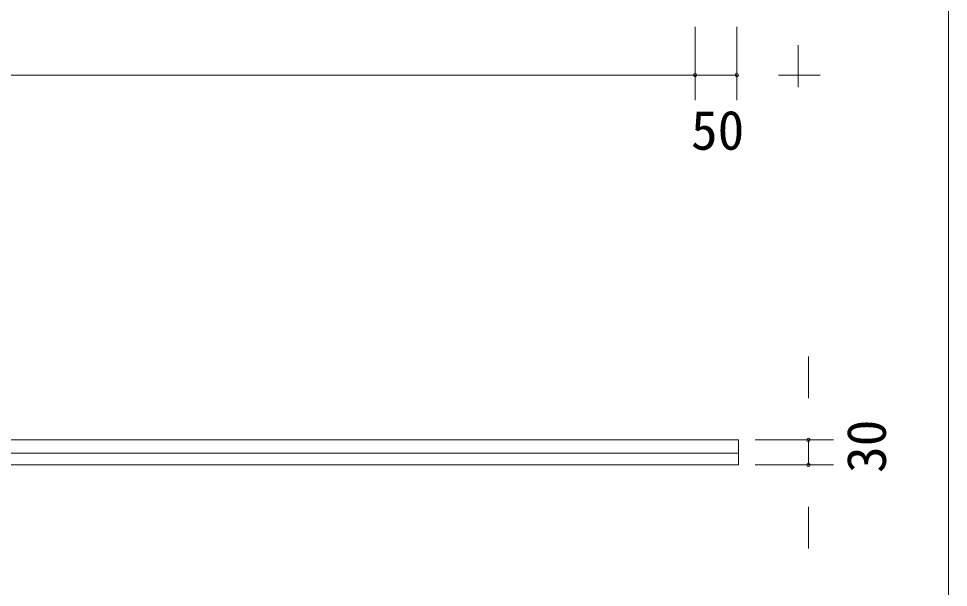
# Model space of a CAD drawing. Units: millimetres, scale not verified. Extents: x -2012 to 2012, y -1388 to 1388.
# Drawn here: x 899 to 2012, y -39 to 642 of the extents above; entities that cross this region are included whole.
import ezdxf
from ezdxf.enums import TextEntityAlignment as Align

# ---------------------------------------------------------------- set-up
doc = ezdxf.new("R2010")
doc.units = ezdxf.units.MM
doc.header["$LTSCALE"] = 8
doc.header["$PDMODE"] = 32
doc.header["$PDSIZE"] = 4
for name, color, linetype, lineweight in [('0-0_(3m)ｸﾘｱﾊﾟﾈﾙ', 7, 'Continuous', 9), ('0-2_0', 7, 'Continuous', 9), ('1-4_図面枠', 7, 'Continuous', 9)]:
    doc.layers.add(name, color=color, linetype=linetype, lineweight=lineweight)
doc.styles.add('ＭＳ ゴシック', font='')
doc.styles.get('ＭＳ ゴシック').set_extended_font_data('MS Gothic')

msp = doc.modelspace()

# ---------------------------------------------------------------- linework, layer by layer
at = {"layer": '0-0_(3m)ｸﾘｱﾊﾟﾈﾙ'}
for p, q in [((-1238.876, 137.514), (1761.124, 137.514)), ((1761.124, 137.514), (1761.124, 107.514)), ((-1238.876, 121.514), (1761.124, 121.514))]:
    msp.add_line(p, q, dxfattribs=at)
msp.add_lwpolyline([(-1238.876, 137.514), (-1238.876, 107.514), (1761.124, 107.514)], dxfattribs=at)
at = {"layer": '0-2_0'}
for p, q in [((1709.127, 631.853), (1709.127, 544.206)), ((1759.127, 631.853), (1759.127, 544.206)), ((1709.127, 579.853), (1709.127, 604.206)), ((1832.702, 609.853), (1832.702, 559.853)), ((-1190.873, 574.206), (1709.127, 574.206)), ((1659.127, 574.206), (-1140.873, 574.206)), ((1659.127, 574.206), (1609.127, 574.206)), ((1809.127, 574.206), (1859.127, 574.206)), ((1844.947, 187.514), (1844.947, 237.514)), ((1781.124, 137.514), (1874.947, 137.514)), ((1781.124, 107.514), (1874.947, 107.514)), ((1844.947, 57.514), (1844.947, 7.514))]:
    msp.add_line(p, q, dxfattribs=at)
for points in [[(1759.127, 574.206), (1709.127, 574.206), (1759.127, 574.206)], [(1844.947, 137.514), (1844.947, 107.514), (1844.947, 137.514)]]:
    msp.add_lwpolyline(points, dxfattribs=at)
for p in [(1709.127, 574.206), (1759.127, 574.206), (1844.947, 137.514), (1844.947, 107.514)]:
    msp.add_point(p, dxfattribs=at)
at = {"layer": '1-4_図面枠'}
msp.add_line((2012.5, -1237.5), (2012.5, 1387.5), dxfattribs=at)
msp.add_lwpolyline([(-2012.5, -1387.5), (2012.5, -1387.5), (2012.5, 1387.5), (-2012.5, 1387.5)], dxfattribs=at)

# ---------------------------------------------------------------- texts
at = {"layer": '0-2_0', "color": 2, "style": 'ＭＳ ゴシック'}
msp.add_text('50', height=46.92, dxfattribs=at).set_placement((1704.242, 470.81), align=Align.BOTTOM_LEFT)
msp.add_text('30', height=46.92, rotation=90, dxfattribs=at).set_placement((1951.764, 97.914), align=Align.BOTTOM_LEFT)

doc.saveas('drawing.dxf')
